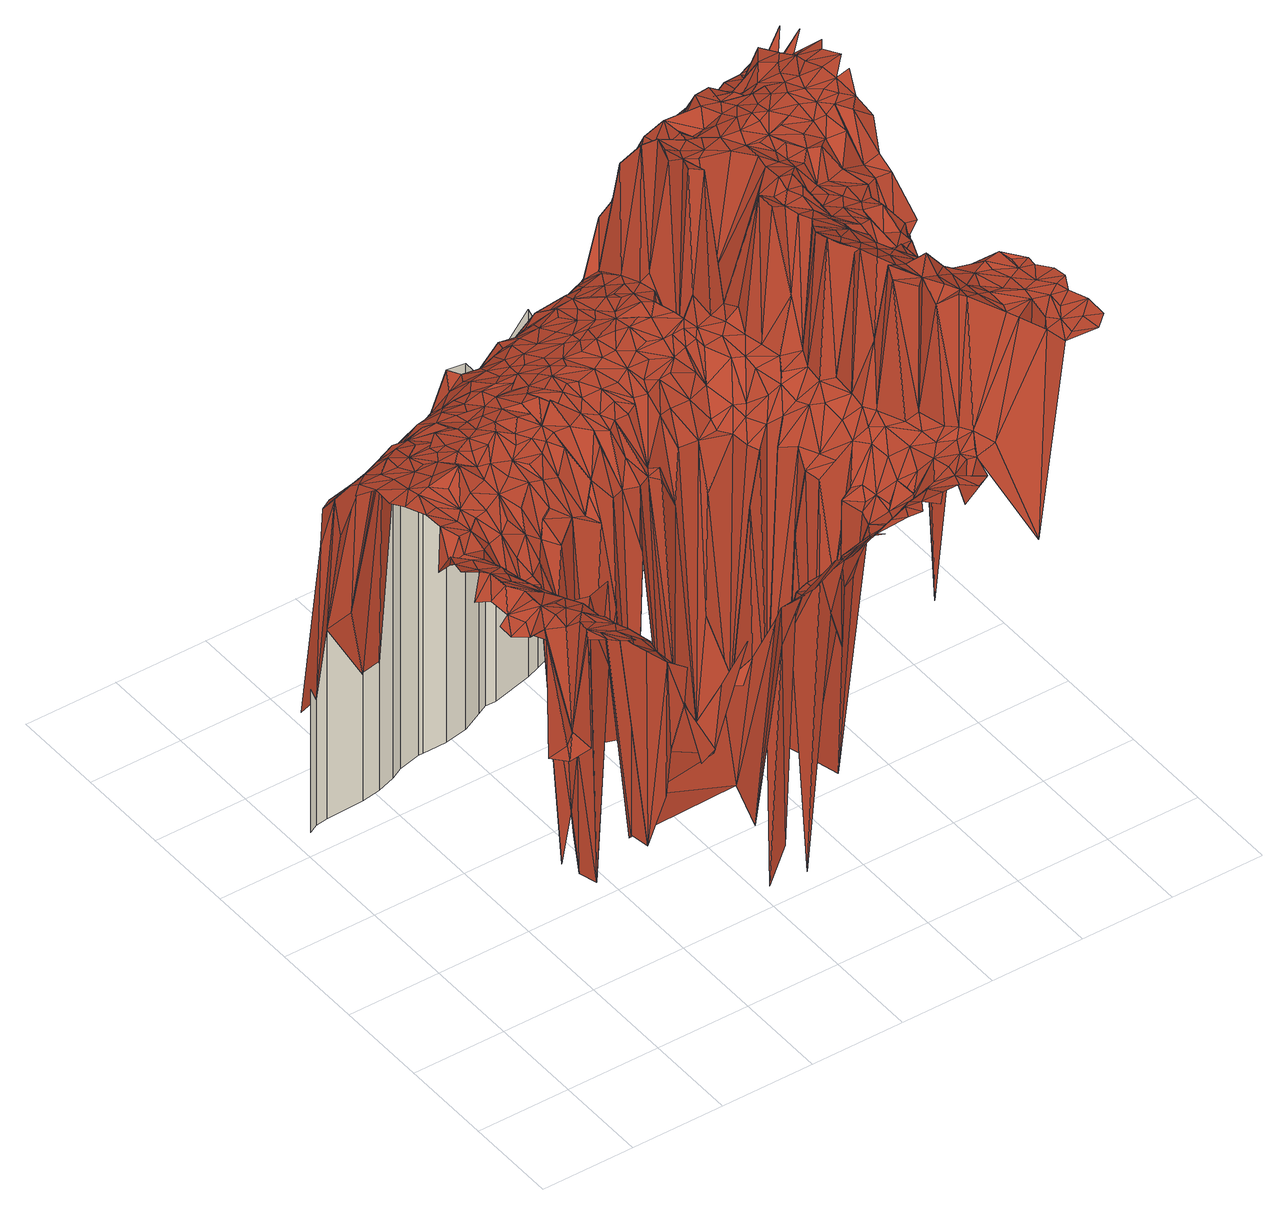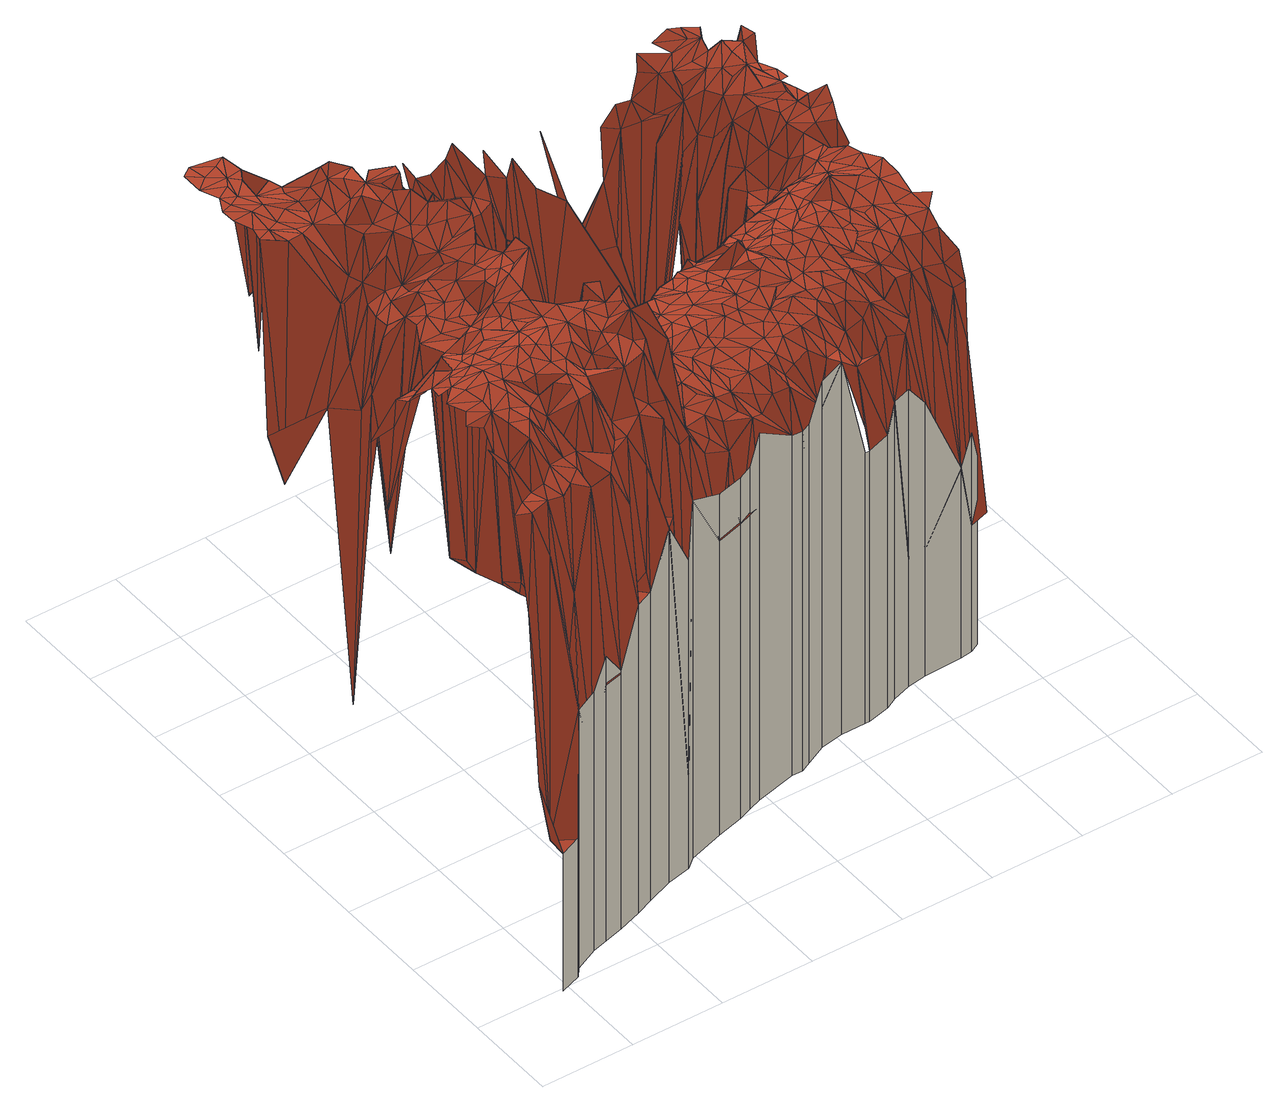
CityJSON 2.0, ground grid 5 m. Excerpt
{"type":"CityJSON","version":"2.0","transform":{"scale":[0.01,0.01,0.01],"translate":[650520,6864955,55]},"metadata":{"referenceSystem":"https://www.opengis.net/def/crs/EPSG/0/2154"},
"CityObjects":{
"building1":{"type":"Building","geometry":[{"type":"MultiSurface","lod":"2","boundaries":[[[0,1,2]],[[3,0,2]],[[1,4,2]],[[5,3,6]],[[7,4,1]],[[4,3,2]],[[8,5,6]],[[3,4,6]],[[9,10,11]],[[9,8,12]],[[13,4,7]],[[10,9,12]],[[4,14,6]],[[15,8,6]],[[14,16,6]],[[8,15,12]],[[17,4,13]],[[15,10,12]],[[16,15,6]],[[14,4,18]],[[10,19,20]],[[20,21,22]],[[17,13,23]],[[4,17,18]],[[10,15,24]],[[25,26,27]],[[21,28,22]],[[26,28,27]],[[29,17,23]],[[14,30,16]],[[19,10,31]],[[19,21,20]],[[10,24,31]],[[32,29,23]],[[30,15,16]],[[14,18,33]],[[24,15,31]],[[21,19,34]],[[28,21,27]],[[18,17,35]],[[17,29,36]],[[25,37,38]],[[30,14,33]],[[37,25,27]],[[15,30,39]],[[29,32,40]],[[41,21,34]],[[19,42,34]],[[43,44,38]],[[15,42,31]],[[42,19,31]],[[33,18,35]],[[36,29,40]],[[42,41,34]],[[45,15,39]],[[21,46,27]],[[37,43,38]],[[17,47,35]],[[21,41,48]],[[47,17,36]],[[42,15,45]],[[46,37,27]],[[44,43,49]],[[30,45,39]],[[46,21,48]],[[42,50,41]],[[41,50,48]],[[30,33,51]],[[47,33,35]],[[43,37,52]],[[37,46,52]],[[45,30,51]],[[53,43,52]],[[54,43,53]],[[36,55,56]],[[47,36,56]],[[43,54,49]],[[47,57,33]],[[42,58,50]],[[50,59,48]],[[58,42,45]],[[33,60,51]],[[59,46,48]],[[57,60,33]],[[61,53,52]],[[46,62,52]],[[63,64,65]],[[66,67,65]],[[55,68,56]],[[69,70,71]],[[50,58,72]],[[60,47,56]],[[47,60,57]],[[66,49,73]],[[74,54,53]],[[59,50,72]],[[54,74,49]],[[62,61,52]],[[62,46,59]],[[64,63,71]],[[75,45,51]],[[61,74,53]],[[58,45,76]],[[67,63,65]],[[67,66,77]],[[77,66,73]],[[68,78,56]],[[49,74,73]],[[60,75,51]],[[79,60,56]],[[45,75,76]],[[58,80,72]],[[78,79,56]],[[81,69,71]],[[80,59,72]],[[82,60,79]],[[83,84,85]],[[84,86,85]],[[61,62,87]],[[63,81,71]],[[88,62,59]],[[83,69,89]],[[63,67,90]],[[58,91,80]],[[92,67,77]],[[60,82,93]],[[74,61,94]],[[75,60,95]],[[92,77,73]],[[96,58,76]],[[82,79,97]],[[80,88,59]],[[74,92,73]],[[62,88,87]],[[79,78,97]],[[98,69,81]],[[94,61,87]],[[69,98,89]],[[84,83,89]],[[67,92,90]],[[86,99,100]],[[84,99,86]],[[75,96,76]],[[58,101,91]],[[102,78,103]],[[78,102,97]],[[92,74,104]],[[104,74,94]],[[95,60,105]],[[100,106,107]],[[63,90,108]],[[109,82,97]],[[110,88,80]],[[63,111,81]],[[105,60,93]],[[101,58,96]],[[88,112,87]],[[82,109,93]],[[91,101,80]],[[90,92,113]],[[100,99,106]],[[111,98,81]],[[110,80,114]],[[112,88,110]],[[111,63,108]],[[115,102,103]],[[75,95,116]],[[117,94,87]],[[102,109,97]],[[118,119,120,121]],[[122,84,89]],[[122,99,84]],[[80,101,114]],[[96,75,123]],[[117,104,94]],[[92,104,124]],[[112,117,87]],[[98,125,89]],[[98,111,126]],[[127,90,113]],[[109,105,93]],[[92,127,113]],[[75,116,123]],[[90,127,108]],[[99,128,106]],[[99,122,129]],[[112,110,130]],[[109,102,131]],[[125,98,126]],[[132,102,115]],[[99,129,128]],[[95,105,133]],[[134,92,124]],[[104,117,124]],[[135,110,114]],[[101,96,123]],[[125,122,89]],[[127,92,134]],[[102,136,131]],[[101,135,114]],[[116,95,133]],[[117,112,137]],[[102,132,136]],[[119,138,128,120]],[[105,109,139]],[[110,140,130]],[[136,109,131]],[[140,110,135]],[[141,112,130]],[[112,141,137]],[[142,101,123]],[[111,143,126]],[[109,136,139]],[[144,111,108]],[[101,142,135]],[[105,139,133]],[[122,145,129]],[[116,142,123]],[[129,145,128]],[[143,125,126]],[[127,144,108]],[[143,111,146]],[[111,144,146]],[[117,147,124]],[[148,122,125]],[[147,134,124]],[[149,117,137]],[[122,148,145]],[[140,150,130]],[[142,150,135]],[[150,141,130]],[[117,151,147]],[[141,149,137]],[[127,134,152]],[[150,140,135]],[[117,149,151]],[[145,153,128]],[[144,143,146]],[[132,154,136]],[[144,127,155]],[[125,143,156]],[[136,154,139]],[[157,132,158]],[[148,125,156]],[[145,148,153]],[[134,147,152]],[[141,150,159]],[[149,141,159]],[[143,144,160]],[[127,161,155]],[[151,149,147]],[[161,127,152]],[[154,132,157]],[[162,144,155]],[[143,163,156]],[[128,153,164]],[[143,160,165]],[[150,142,166]],[[138,167,168,128]],[[144,162,160]],[[139,169,133]],[[142,116,170]],[[153,148,171]],[[147,149,172]],[[139,154,173]],[[174,148,156]],[[161,162,155]],[[175,143,165]],[[163,143,175]],[[150,176,159]],[[177,149,159]],[[147,178,152]],[[148,174,179]],[[148,179,171]],[[163,174,156]],[[160,180,165]],[[149,177,172]],[[178,161,152]],[[160,162,180]],[[176,177,159]],[[162,161,181]],[[176,150,166]],[[182,147,172]],[[178,147,183]],[[169,139,173]],[[174,163,175]],[[184,153,171]],[[142,170,166]],[[154,185,173]],[[153,184,164]],[[180,186,165]],[[147,182,183]],[[186,175,165]],[[162,187,180]],[[162,181,187]],[[177,182,172]],[[181,161,188]],[[161,178,188]],[[177,176,189]],[[186,174,175]],[[179,174,190]],[[179,190,171]],[[191,177,189]],[[187,186,180]],[[192,178,183]],[[170,176,166]],[[177,191,193]],[[187,181,188]],[[182,177,193]],[[189,176,194]],[[190,174,195]],[[196,174,186]],[[182,192,183]],[[197,198,173]],[[167,199,200,168]],[[184,201,164]],[[186,187,202]],[[174,203,195]],[[204,184,171]],[[190,204,171]],[[176,170,194]],[[203,174,196]],[[198,169,173]],[[178,205,188]],[[192,205,178]],[[196,186,202]],[[206,191,189]],[[203,190,195]],[[205,187,188]],[[207,192,182]],[[207,182,193]],[[187,208,202]],[[191,206,193]],[[203,196,202]],[[205,208,187]],[[206,189,194]],[[203,204,190]],[[192,207,209]],[[184,204,210]],[[211,201,184]],[[212,203,202]],[[208,212,202]],[[206,207,193]],[[211,184,210]],[[205,192,213]],[[198,214,169]],[[170,215,194]],[[216,192,209]],[[199,217,218,200]],[[204,203,219]],[[207,216,209]],[[203,212,220]],[[215,206,194]],[[205,221,208]],[[213,192,222]],[[219,203,220]],[[207,206,223]],[[224,205,213]],[[204,225,210]],[[212,208,226]],[[214,227,169]],[[216,207,223]],[[208,221,226]],[[192,216,222]],[[215,170,228]],[[221,205,224]],[[225,211,210]],[[229,204,219]],[[204,230,225]],[[224,213,222]],[[231,219,220]],[[204,229,230]],[[206,232,223]],[[206,215,233]],[[212,234,220]],[[234,212,226]],[[221,224,235]],[[211,225,236]],[[217,237,236,218]],[[232,206,233]],[[219,231,238]],[[239,216,223]],[[234,231,220]],[[227,214,240]],[[229,219,238]],[[221,241,226]],[[242,215,228]],[[216,239,222]],[[225,230,243]],[[223,232,244]],[[245,224,222]],[[221,235,241]],[[230,229,246]],[[239,223,244]],[[231,234,238]],[[224,245,235]],[[241,234,226]],[[233,215,247]],[[232,233,248]],[[215,242,247]],[[229,238,249]],[[239,245,222]],[[230,246,243]],[[225,250,236]],[[251,227,240]],[[246,229,249]],[[227,251,252]],[[253,232,248]],[[235,254,241]],[[232,253,244]],[[250,225,243]],[[233,253,248]],[[255,239,244]],[[238,234,256]],[[245,254,235]],[[245,239,255]],[[257,234,241]],[[238,258,249]],[[237,259,260,236]],[[253,233,247]],[[261,240,262]],[[241,254,263]],[[258,246,249]],[[253,255,244]],[[258,238,256]],[[257,241,263]],[[261,251,240]],[[246,250,243]],[[250,260,236]],[[254,245,263]],[[234,257,256]],[[252,251,264]],[[247,242,265]],[[245,255,266]],[[245,267,263]],[[255,253,266]],[[268,253,247]],[[258,269,246]],[[270,250,246]],[[271,257,263]],[[272,245,266]],[[273,251,261]],[[251,274,264]],[[260,250,275]],[[259,276,277,260]],[[278,258,256]],[[268,247,265]],[[269,270,246]],[[245,272,279]],[[267,271,263]],[[267,245,279]],[[257,280,256]],[[281,253,268]],[[258,278,269]],[[251,273,274]],[[266,253,282]],[[273,261,283]],[[257,271,284]],[[253,281,282]],[[250,285,275]],[[257,284,286]],[[280,257,286]],[[280,278,256]],[[261,287,283]],[[271,267,279]],[[285,250,270]],[[288,272,266]],[[270,269,289]],[[290,268,265]],[[274,273,291]],[[290,281,268]],[[276,292,285,277]],[[278,293,269]],[[272,288,279]],[[294,290,265]],[[273,283,295]],[[291,273,295]],[[269,296,289]],[[284,271,297]],[[288,266,282]],[[281,290,282]],[[298,270,289]],[[299,271,279]],[[283,287,300]],[[293,296,269]],[[271,299,297]],[[298,285,270]],[[284,301,286]],[[301,280,286]],[[280,301,278]],[[290,294,302]],[[278,301,293]],[[296,298,289]],[[288,299,279]],[[290,303,282]],[[303,288,282]],[[283,304,295]],[[305,283,300]],[[304,291,295]],[[294,306,302]],[[306,290,302]],[[307,284,297]],[[303,290,308]],[[309,296,293]],[[305,304,283]],[[298,296,310]],[[311,301,284]],[[290,306,308]],[[288,303,312]],[[299,307,297]],[[299,288,313]],[[301,309,293]],[[304,314,291]],[[306,294,315]],[[307,311,284]],[[288,312,313]],[[298,316,285]],[[310,296,317]],[[292,318,319,285]],[[320,299,313]],[[321,303,308]],[[303,321,312]],[[322,305,300]],[[296,309,317]],[[320,307,299]],[[323,298,310]],[[309,301,324]],[[308,306,325]],[[322,304,305]],[[326,322,300]],[[323,316,298]],[[327,301,311]],[[325,306,315]],[[321,308,325]],[[328,320,313]],[[307,320,328]],[[301,327,324]],[[307,327,311]],[[304,329,314]],[[312,330,313]],[[312,321,331]],[[332,310,317]],[[322,329,304]],[[323,310,332]],[[333,309,324]],[[309,333,317]],[[321,325,334]],[[330,328,313]],[[314,329,335]],[[336,325,315]],[[327,307,337]],[[316,323,332]],[[330,312,331]],[[321,334,338]],[[321,338,331]],[[322,326,339]],[[324,327,340]],[[307,328,341]],[[333,324,340]],[[342,332,317]],[[337,307,341]],[[343,325,344]],[[329,322,345]],[[325,343,346]],[[334,325,346]],[[333,342,317]],[[347,322,339]],[[325,336,344]],[[348,316,332]],[[349,327,337]],[[318,350,351,319]],[[341,328,330]],[[329,352,335]],[[322,347,345]],[[327,349,340]],[[338,334,353]],[[338,353,331]],[[353,330,331]],[[342,348,332]],[[349,337,341]],[[316,354,355]],[[354,316,348]],[[353,334,356]],[[357,347,339]],[[357,339,358]],[[329,345,359]],[[330,353,356]],[[352,329,359]],[[342,333,360]],[[361,343,344]],[[343,361,346]],[[361,334,346]],[[341,330,362]],[[363,333,340]],[[362,330,356]],[[349,363,340]],[[345,347,364]],[[334,365,356]],[[336,366,344]],[[348,342,367]],[[347,357,364]],[[333,363,360]],[[342,360,367]],[[368,349,341]],[[334,361,369]],[[354,348,367]],[[350,370,371,351]],[[365,334,369]],[[355,354,371]],[[349,368,372]],[[345,373,359]],[[373,352,359]],[[366,361,344]],[[374,341,362]],[[375,349,372]],[[374,362,356]],[[352,376,335]],[[349,375,363]],[[377,357,378]],[[379,354,367]],[[374,368,341]],[[354,380,371]],[[365,374,356]],[[345,364,381]],[[360,382,367]],[[364,357,383]],[[384,357,377]],[[370,385,386,371]],[[363,387,360]],[[373,345,381]],[[354,379,380]],[[361,388,369]],[[368,389,372]],[[366,388,361]],[[390,366,336]],[[382,379,367]],[[382,360,391]],[[360,387,391]],[[374,365,392]],[[389,375,372]],[[384,377,378]],[[376,352,373]],[[375,387,363]],[[357,384,383]],[[368,374,393]],[[394,365,369]],[[369,388,395]],[[389,368,393]],[[365,394,392]],[[396,364,383]],[[364,396,381]],[[394,369,395]],[[397,384,378]],[[379,398,380]],[[399,390,336]],[[366,400,388]],[[379,382,401]],[[387,375,402]],[[374,392,403]],[[375,389,402]],[[374,404,393]],[[373,381,405]],[[400,366,406]],[[407,373,405]],[[388,400,395]],[[408,373,407]],[[398,379,401]],[[366,390,406]],[[409,382,391]],[[387,409,391]],[[410,389,393]],[[384,411,383]],[[384,397,412]],[[404,374,403]],[[411,396,383]],[[376,373,408]],[[381,396,405]],[[398,413,380]],[[411,384,412]],[[414,400,406]],[[415,387,402]],[[416,394,395]],[[382,409,417]],[[382,418,401]],[[394,419,392]],[[385,420,421,386]],[[408,407,405]],[[400,416,395]],[[387,415,409]],[[389,422,402]],[[418,382,417]],[[423,414,406]],[[404,424,393]],[[392,419,403]],[[424,410,393]],[[390,423,406]],[[396,411,425]],[[418,398,401]],[[396,425,405]],[[410,422,389]],[[426,394,416]],[[380,413,427]],[[390,399,428]],[[376,408,429]],[[430,408,405]],[[419,394,426]],[[399,376,431]],[[409,418,417]],[[419,404,403]],[[414,432,400]],[[390,433,423]],[[412,434,435]],[[422,415,402]],[[428,399,436]],[[418,413,398]],[[437,411,412]],[[438,390,428]],[[439,408,430]],[[390,438,433]],[[424,404,440]],[[441,376,429]],[[423,432,414]],[[411,437,425]],[[415,442,409]],[[400,443,416]],[[425,444,405]],[[445,399,431]],[[376,445,431]],[[438,428,436]],[[442,418,409]],[[424,422,410]],[[408,446,429]],[[433,447,423]],[[399,445,436]],[[432,448,400]],[[404,449,440]],[[448,443,400]],[[437,412,435]],[[450,430,405]],[[451,426,416]],[[439,446,408]],[[439,430,452]],[[438,447,433]],[[413,418,453]],[[454,441,429]],[[404,419,449]],[[441,445,376]],[[415,422,455]],[[442,415,455]],[[423,447,456]],[[432,423,456]],[[451,419,426]],[[446,454,429]],[[444,450,405]],[[449,424,440]],[[457,418,442]],[[418,457,453]],[[422,424,458]],[[430,450,452]],[[459,444,425]],[[460,438,436]],[[437,459,425]],[[461,439,452]],[[422,462,455]],[[443,463,416]],[[457,442,455]],[[413,453,464]],[[445,460,436]],[[463,451,416]],[[461,446,439]],[[438,465,447]],[[466,437,435]],[[447,465,456]],[[467,432,456]],[[445,441,468]],[[420,469,470,421]],[[438,460,471]],[[432,472,448]],[[427,413,473]],[[474,424,449]],[[472,443,448]],[[424,474,458]],[[475,450,444]],[[450,461,452]],[[474,422,458]],[[451,476,419]],[[419,477,449]],[[453,457,464]],[[462,478,455]],[[479,441,454]],[[480,438,471]],[[459,437,481]],[[478,457,455]],[[465,467,456]],[[482,445,468]],[[460,445,482]],[[462,422,483]],[[444,459,484]],[[472,463,443]],[[485,475,444]],[[476,477,419]],[[472,432,467]],[[446,479,454]],[[465,438,480]],[[451,463,476]],[[486,413,464]],[[437,487,481]],[[487,437,466]],[[485,450,475]],[[485,444,484]],[[441,479,468]],[[422,474,483]],[[457,478,488]],[[413,486,473]],[[461,489,446]],[[490,478,462]],[[489,461,450]],[[491,472,467]],[[487,466,492]],[[479,482,468]],[[460,493,471]],[[457,494,464]],[[495,485,484]],[[496,459,481]],[[463,497,476]],[[467,465,498]],[[469,499,500,470]],[[450,485,501]],[[459,496,484]],[[502,474,449]],[[493,460,482]],[[457,488,503]],[[472,504,463]],[[477,502,449]],[[505,477,476]],[[489,479,446]],[[487,506,481]],[[507,495,484]],[[491,467,498]],[[493,480,471]],[[508,490,462]],[[507,485,495]],[[489,450,501]],[[497,463,509]],[[508,462,483]],[[472,491,504]],[[510,478,490]],[[463,504,509]],[[488,478,503]],[[494,486,464]],[[506,496,481]],[[511,487,492]],[[494,457,503]],[[512,465,480]],[[497,505,476]],[[482,479,513]],[[474,514,483]],[[496,507,484]],[[465,512,498]],[[485,515,501]],[[516,493,482]],[[515,485,507]],[[505,502,477]],[[517,514,474]],[[516,482,513]],[[518,491,498]],[[487,511,519]],[[508,510,490]],[[480,493,520]],[[478,510,521]],[[502,517,474]],[[479,489,522]],[[512,480,520]],[[486,523,473]],[[486,494,524]],[[514,508,483]],[[525,497,509]],[[491,526,504]],[[515,507,496]],[[527,487,519]],[[525,505,497]],[[506,487,528]],[[529,489,501]],[[526,491,518]],[[478,521,503]],[[512,518,498]],[[515,529,501]],[[489,529,522]],[[504,530,509]],[[525,502,505]],[[479,531,513]],[[510,508,521]],[[496,506,528]],[[531,479,522]],[[530,525,509]],[[528,487,527]],[[532,514,517]],[[508,514,533]],[[534,515,496]],[[493,535,520]],[[511,536,519]],[[537,494,503]],[[538,486,524]],[[504,526,530]],[[494,537,524]],[[535,493,516]],[[502,532,517]],[[523,486,539]],[[523,539,473]],[[499,540,541,500]],[[542,516,513]],[[514,532,533]],[[543,512,520]],[[529,544,522]],[[536,527,519]],[[529,515,545]],[[518,512,546]],[[508,547,521]],[[544,531,522]],[[526,518,546]],[[486,538,539]],[[512,548,546]],[[531,542,513]],[[521,549,503]],[[515,534,545]],[[547,508,533]],[[548,512,543]],[[550,496,528]],[[550,534,496]],[[542,535,516]],[[535,543,520]],[[536,528,527]],[[549,537,503]],[[544,529,551]],[[537,538,524]],[[551,529,545]],[[552,525,530]],[[530,526,553]],[[502,525,554]],[[532,502,555]],[[547,549,521]],[[556,526,546]],[[536,557,528]],[[526,556,553]],[[525,552,558]],[[532,555,533]],[[531,544,559]],[[552,530,553]],[[535,542,560]],[[555,547,533]],[[534,561,545]],[[525,558,554]],[[562,544,551]],[[542,531,559]],[[548,563,546]],[[564,538,537]],[[563,548,543]],[[549,564,537]],[[565,551,545]],[[555,502,554]],[[557,566,528]],[[550,567,534]],[[535,568,543]],[[566,550,528]],[[547,555,569]],[[536,566,557]],[[568,535,560]],[[547,570,549]],[[567,561,534]],[[565,562,551]],[[561,565,545]],[[571,544,562]],[[542,572,560]],[[573,556,546]],[[570,547,569]],[[544,571,559]],[[552,553,574]],[[564,549,575]],[[539,538,576]],[[566,536,577]],[[558,552,578]],[[577,536,579]],[[556,580,553]],[[563,573,546]],[[566,567,550]],[[569,555,581]],[[568,582,543]],[[538,564,576]],[[582,563,543]],[[583,542,559]],[[549,570,575]],[[584,565,561]],[[562,565,585]],[[542,583,572]],[[556,573,586]],[[567,584,561]],[[578,552,574]],[[587,555,554]],[[583,568,560]],[[558,588,554]],[[553,580,574]],[[572,583,560]],[[589,582,568]],[[580,556,586]],[[588,558,578]],[[540,590,591,541]],[[583,589,568]],[[592,569,581]],[[571,593,559]],[[563,582,594]],[[595,571,562]],[[555,596,581]],[[592,570,569]],[[597,583,559]],[[588,587,554]],[[595,562,585]],[[580,578,574]],[[587,596,555]],[[595,565,584]],[[598,564,575]],[[584,567,599]],[[565,595,585]],[[593,597,559]],[[591,539,576]],[[567,566,600]],[[582,589,601]],[[573,563,602]],[[570,592,575]],[[573,603,586]],[[564,598,576]],[[593,571,604]],[[596,605,581]],[[605,592,581]],[[606,563,594]],[[571,595,604]],[[603,580,586]],[[596,587,588]],[[567,600,599]],[[583,607,589]],[[582,608,594]],[[563,606,602]],[[592,598,575]],[[603,573,602]],[[589,607,601]],[[608,582,601]],[[609,595,584]],[[595,593,604]],[[610,566,577]],[[588,578,611]],[[612,584,599]],[[613,583,597]],[[614,577,579]],[[593,615,597]],[[580,603,616]],[[612,609,584]],[[605,596,617]],[[593,595,618]],[[596,588,611]],[[592,605,617]],[[619,591,576]],[[598,619,576]],[[592,620,598]],[[580,621,578]],[[566,622,600]],[[615,613,597]],[[613,607,583]],[[600,612,599]],[[615,593,618]],[[623,596,611]],[[620,592,624]],[[625,606,594]],[[626,595,609]],[[627,580,616]],[[608,625,594]],[[598,628,619]],[[596,623,629]],[[630,603,602]],[[620,631,598]],[[596,629,617]],[[603,632,616]],[[606,630,602]],[[625,608,601]],[[607,625,601]],[[595,633,618]],[[591,619,634]],[[578,621,611]],[[590,635,636,591]],[[592,637,624]],[[598,631,628]],[[612,626,609]],[[631,620,624]],[[622,566,610]],[[638,592,617]],[[612,600,639]],[[595,626,633]],[[640,614,579]],[[614,610,577]],[[637,592,638]],[[607,613,641]],[[642,615,618]],[[643,623,611]],[[632,603,644]],[[628,645,619]],[[603,630,644]],[[630,606,646]],[[613,615,647]],[[580,627,621]],[[606,625,646]],[[632,627,616]],[[619,645,634]],[[600,622,639]],[[623,643,629]],[[625,607,641]],[[629,638,617]],[[631,645,628]],[[633,642,618]],[[648,612,639]],[[626,612,649]],[[613,647,641]],[[647,615,642]],[[612,648,649]],[[645,650,634]],[[651,631,624]],[[637,651,624]],[[625,652,646]],[[626,653,633]],[[637,638,654]],[[655,643,611]],[[645,631,656]],[[657,625,641]],[[658,630,646]],[[638,629,659]],[[621,655,611]],[[630,658,644]],[[660,632,644]],[[622,661,639]],[[650,645,662]],[[627,632,663]],[[664,648,639]],[[653,642,633]],[[650,665,634]],[[635,666,665,636]],[[653,626,649]],[[643,667,629]],[[610,614,668]],[[647,642,669]],[[661,664,639]],[[629,667,659]],[[647,670,641]],[[651,637,654]],[[631,651,656]],[[632,660,663]],[[658,660,644]],[[625,670,652]],[[645,671,662]],[[652,672,646]],[[673,650,662]],[[670,625,657]],[[670,657,641]],[[614,674,668]],[[642,653,669]],[[638,675,654]],[[671,645,656]],[[672,658,646]],[[648,664,676]],[[675,638,659]],[[677,614,640]],[[678,622,610]],[[679,647,669]],[[678,610,668]],[[648,680,649]],[[627,681,621]],[[671,673,662]],[[650,673,665]],[[661,622,678]],[[670,647,682]],[[683,643,655]],[[684,651,654]],[[677,640,685]],[[675,684,654]],[[643,683,667]],[[647,679,682]],[[660,658,686]],[[680,648,676]],[[667,675,659]],[[621,687,655]],[[677,674,614]],[[681,627,663]],[[651,671,656]],[[670,672,652]],[[664,661,678]],[[680,653,649]],[[674,678,668]],[[640,688,685]],[[676,664,689]],[[660,690,663]],[[658,672,691]],[[651,684,692]],[[687,683,655]],[[673,693,665]],[[684,675,692]],[[671,693,673]],[[681,687,621]],[[690,660,686]],[[653,694,669]],[[675,667,695]],[[658,696,686]],[[672,670,697]],[[680,676,689]],[[667,683,698]],[[696,658,691]],[[699,679,669]],[[664,700,689]],[[701,670,682]],[[700,664,678]],[[690,681,663]],[[702,677,685]],[[680,694,653]],[[679,699,682]],[[677,703,674]],[[704,672,697]],[[705,651,692]],[[706,683,687]],[[675,705,692]],[[672,704,691]],[[671,651,707]],[[670,708,697]],[[694,699,669]],[[688,702,685]],[[703,678,674]],[[705,675,695]],[[693,671,709]],[[693,710,665]],[[699,701,682]],[[681,711,687]],[[712,690,686]],[[683,706,713]],[[714,680,689]],[[667,715,695]],[[666,716,717,665]],[[670,701,708]],[[715,667,698]],[[704,696,691]],[[711,706,687]],[[703,677,718]],[[708,704,697]],[[700,714,689]],[[703,700,678]],[[683,719,698]],[[690,720,681]],[[696,721,686]],[[719,683,713]],[[694,680,722]],[[651,705,723]],[[680,714,724]],[[709,671,707]],[[693,709,725]],[[722,680,724]],[[721,712,686]],[[711,681,726]],[[693,725,710]],[[704,727,696]],[[677,728,718]],[[720,690,712]],[[728,677,702]],[[701,699,729]],[[730,705,695]],[[731,702,688]],[[707,651,723]],[[681,720,726]],[[706,719,713]],[[714,700,732]],[[704,708,733]],[[706,711,734]],[[735,699,694]],[[715,730,695]],[[736,703,718]],[[727,704,733]],[[700,703,737]],[[727,738,696]],[[719,739,698]],[[721,720,712]],[[735,694,722]],[[708,701,740]],[[738,721,696]],[[700,737,732]],[[719,706,734]],[[705,730,723]],[[741,715,698]],[[714,742,724]],[[740,701,729]],[[731,728,702]],[[742,722,724]],[[709,743,725]],[[744,711,726]],[[699,735,745]],[[725,743,710]],[[739,741,698]],[[728,736,718]],[[742,714,732]],[[709,707,746]],[[703,736,737]],[[720,744,726]],[[711,744,734]],[[699,747,729]],[[708,748,733]],[[699,745,747]],[[720,721,749]],[[750,727,733]],[[751,735,722]],[[742,751,722]],[[752,730,715]],[[750,738,727]],[[744,719,734]],[[753,707,723]],[[730,754,723]],[[748,708,740]],[[721,738,749]],[[755,720,749]],[[707,753,746]],[[716,756,757,717]],[[743,709,758]],[[710,743,757]],[[741,752,715]],[[719,759,739]],[[737,760,732]],[[761,709,746]],[[762,742,732]],[[745,735,747]],[[720,755,763]],[[754,730,752]],[[736,760,737]],[[744,720,763]],[[754,753,723]],[[748,750,733]],[[764,740,729]],[[751,742,765]],[[759,741,739]],[[719,744,766]],[[709,761,758]],[[738,750,767]],[[768,762,732]],[[769,719,766]],[[760,768,732]],[[747,764,729]],[[753,761,746]],[[743,758,757]],[[735,751,770]],[[742,771,765]],[[719,769,772]],[[752,741,773]],[[771,742,762]],[[747,735,774]],[[771,751,765]],[[759,719,772]],[[738,775,749]],[[741,759,773]],[[776,748,740]],[[738,767,775]],[[774,735,770]],[[753,754,777]],[[775,755,749]],[[750,748,778]],[[764,776,740]],[[751,771,770]],[[754,779,777]],[[754,752,780]],[[779,754,781]],[[755,782,763]],[[764,747,774]],[[767,750,783]],[[753,784,761]],[[748,776,778]],[[758,785,757]],[[780,752,773]],[[786,744,763]],[[744,786,766]],[[775,782,755]],[[761,785,758]],[[784,753,777]],[[787,769,766]],[[788,750,778]],[[775,767,783]],[[759,789,773]],[[764,774,790]],[[776,764,788]],[[771,791,770]],[[769,787,772]],[[791,774,770]],[[754,792,781]],[[756,793,794,757]],[[792,754,780]],[[776,788,778]],[[782,786,763]],[[750,795,783]],[[796,759,772]],[[795,750,788]],[[785,797,757]],[[788,764,790]],[[779,798,777]],[[789,780,773]],[[784,799,761]],[[798,779,781]],[[761,799,785]],[[786,787,766]],[[799,784,777]],[[789,759,800]],[[795,775,783]],[[782,775,801]],[[759,796,800]],[[787,796,772]],[[802,799,777]],[[795,803,775]],[[798,802,777]],[[792,798,781]],[[780,789,804]],[[786,782,805]],[[775,803,801]],[[792,780,804]],[[785,799,806]],[[787,786,807]],[[798,799,802]],[[785,808,797]],[[809,782,801]],[[810,796,787]],[[795,811,803]],[[812,789,800]],[[786,805,807]],[[808,785,806]],[[789,812,804]],[[805,782,813]],[[795,788,814]],[[798,792,815]],[[812,792,804]],[[803,811,801]],[[796,810,800]],[[799,816,806]],[[799,798,817]],[[808,818,797]],[[810,787,807]],[[819,788,790]],[[797,818,820]],[[793,821,822,794]],[[782,809,813]],[[792,812,815]],[[816,799,817]],[[811,809,801]],[[810,823,800]],[[816,808,806]],[[823,812,800]],[[798,815,824]],[[817,798,824]],[[811,795,814]],[[818,808,820]],[[805,825,807]],[[825,810,807]],[[809,811,826]],[[815,812,827]],[[825,805,813]],[[788,819,814]],[[816,817,828]],[[808,816,829]],[[812,823,830]],[[823,810,831]],[[811,814,826]],[[815,832,824]],[[832,817,824]],[[827,812,830]],[[808,833,820]],[[809,834,813]],[[834,809,826]],[[816,828,829]],[[815,827,835]],[[836,810,825]],[[821,837,838,822]],[[839,825,813]],[[817,832,828]],[[810,836,831]],[[832,815,835]],[[808,829,840]],[[841,839,813]],[[823,842,830]],[[834,841,813]],[[814,843,826]],[[844,823,831]],[[833,808,840]],[[843,834,826]],[[845,827,830]],[[828,846,829]],[[847,825,839]],[[847,836,825]],[[827,845,835]],[[823,844,842]],[[832,848,828]],[[836,844,831]],[[829,846,840]],[[849,832,835]],[[839,841,850]],[[842,851,830]],[[846,828,852]],[[851,845,830]],[[828,848,852]],[[849,848,832]],[[847,839,850]],[[836,847,844]],[[845,849,835]],[[853,833,840]],[[837,854,853,838]],[[846,855,840]],[[855,846,852]],[[855,856,840]],[[848,857,852]],[[844,847,858]],[[856,853,840]],[[859,848,849]],[[860,851,842]],[[844,860,842]],[[845,851,861]],[[845,859,849]],[[857,855,852]],[[857,848,862]],[[851,860,861]],[[848,859,862]],[[856,855,863]],[[853,856,863]],[[859,845,864]],[[864,845,865]],[[854,866,867,853]],[[855,857,868]],[[845,869,865]],[[869,845,861]],[[855,870,863]],[[853,871,872]],[[873,857,862]],[[870,855,868]],[[871,853,863]],[[857,873,868]],[[862,859,874]],[[859,864,874]],[[866,875,876,867]],[[870,871,863]],[[871,876,872]],[[877,870,868]],[[873,877,868]],[[871,870,878]],[[870,877,878]],[[871,879,876]],[[871,878,879]]],"semantics":{"surfaces":[{"type":"RoofSurface"},{"type":"WallSurface"}],"values":[0,0,0,0,0,0,0,0,0,0,0,0,0,0,0,0,0,0,0,0,0,0,0,0,0,0,0,0,0,0,0,0,0,0,0,0,0,0,0,0,0,0,0,0,0,0,0,0,0,0,0,0,0,0,0,0,0,0,0,0,0,0,0,0,0,0,0,0,0,0,0,0,0,0,0,0,0,0,0,0,0,0,0,0,0,0,0,0,0,0,0,0,0,0,0,0,0,0,0,0,0,0,0,0,0,0,0,0,0,0,0,0,0,0,0,0,0,0,0,0,0,0,0,0,0,0,0,0,0,0,0,0,0,0,0,0,0,0,0,0,0,0,0,0,0,0,0,0,0,0,0,0,0,0,0,0,0,0,0,0,0,0,0,0,0,0,0,0,0,1,0,0,0,0,0,0,0,0,0,0,0,0,0,0,0,0,0,0,0,0,0,0,0,0,0,0,0,0,0,0,0,0,0,1,0,0,0,0,0,0,0,0,0,0,0,0,0,0,0,0,0,0,0,0,0,0,0,0,0,0,0,0,0,0,0,0,0,0,0,0,0,0,0,0,0,0,0,0,0,0,0,0,0,0,0,0,0,0,1,0,0,0,0,0,0,0,0,0,0,0,0,0,0,0,0,0,0,0,0,0,0,0,0,0,0,0,0,0,0,0,0,0,0,0,0,0,0,0,0,0,0,0,0,0,0,0,0,0,0,0,0,0,0,0,1,0,0,0,0,0,0,0,0,0,0,0,0,0,0,0,0,0,0,0,0,0,0,0,0,0,0,0,0,0,0,0,0,0,1,0,0,0,0,0,0,0,0,0,0,0,0,0,0,0,0,0,0,0,0,0,0,0,0,0,0,0,0,0,1,0,0,0,0,0,0,0,0,0,0,0,0,0,0,0,0,0,0,0,0,0,0,0,0,0,0,0,0,0,0,0,0,0,0,0,0,0,0,0,1,0,0,0,0,0,0,0,0,0,0,0,0,0,0,0,0,0,0,0,0,0,0,0,0,0,1,0,0,0,0,0,0,0,0,0,0,0,0,0,0,0,0,0,0,0,0,0,0,0,0,0,0,1,0,0,0,0,0,0,0,0,0,0,0,0,0,0,0,0,0,0,0,0,0,0,0,0,0,0,0,0,0,0,0,0,0,0,0,0,0,0,0,0,0,0,0,0,0,0,1,0,0,0,0,0,0,0,0,0,0,0,0,0,0,0,0,0,0,0,0,0,0,0,0,0,0,0,0,0,0,0,0,0,0,0,0,0,0,0,0,0,0,0,0,0,0,0,0,0,0,0,1,0,0,0,0,0,0,0,0,0,0,0,0,0,0,0,0,0,0,0,0,0,0,0,0,0,0,0,0,0,0,0,0,0,0,0,1,0,0,0,0,0,0,0,0,0,0,0,0,0,0,0,0,0,0,0,0,1,0,0,0,0,0,0,0,0,0,0,0,0,0,0,0,0,0,0,0,0,0,0,0,0,0,0,0,0,0,0,0,0,0,0,0,0,0,0,0,0,0,0,0,0,0,0,0,0,0,0,0,0,0,0,0,0,0,1,0,0,0,0,0,0,0,0,0,0,0,0,0,0,0,0,0,0,0,0,0,0,0,0,0,0,0,0,0,0,0,0,0,0,0,0,0,0,0,0,0,0,0,0,0,0,0,0,0,0,0,0,0,0,0,0,0,0,0,0,0,0,0,0,0,0,0,0,0,0,0,0,0,0,0,0,0,0,0,0,0,0,0,0,0,0,0,0,0,1,0,0,0,0,0,0,0,0,0,0,0,0,0,0,0,0,0,0,0,0,0,0,0,0,0,0,0,0,0,0,0,0,0,0,0,0,0,0,0,0,0,0,0,0,0,0,0,0,0,0,1,0,0,0,0,0,0,0,0,0,0,0,0,0,0,0,0,0,0,0,0,0,0,0,0,0,0,0,0,0,0,0,0,0,0,0,0,0,0,0,0,0,0,0,0,0,0,0,0,0,0,0,0,0,0,0,0,0,0,0,0,0,0,0,0,0,0,0,0,0,0,0,0,0,0,0,0,0,0,0,0,0,0,1,0,0,0,0,0,0,0,0,0,0,0,0,0,0,0,0,0,0,0,0,0,0,0,0,0,0,0,0,0,0,0,0,0,0,0,0,0,0,0,0,0,0,0,0,0,0,0,0,0,0,0,0,0,0,0,0,0,0,0,0,0,0,0,0,0,0,0,0,0,0,0,0,0,0,0,0,0,0,0,0,0,0,0,0,0,0,0,0,0,0,0,0,0,0,0,1,0,0,0,0,0,0,0,0,0,0,0,0,0,0,0,0,0,0,0,0,0,0,0,0,0,0,0,0,0,0,0,0,0,0,0,0,0,0,0,0,0,0,0,0,0,0,0,0,0,0,0,0,0,0,0,0,0,0,0,0,0,0,0,0,0,0,0,0,0,0,0,0,0,0,0,0,0,0,0,0,1,0,0,0,0,0,0,0,0,0,0,0,0,0,0,0,0,0,0,0,0,0,0,0,0,0,0,0,0,0,0,0,0,0,0,0,0,0,0,0,0,0,0,0,0,0,0,0,0,0,0,0,0,0,0,1,0,0,0,0,0,0,0,0,0,0,0,0,0,0,0,0,0,0,0,0,0,0,0,0,0,0,0,0,0,0,0,0,0,0,0,0,0,0,0,0,0,0,0,0,0,0,0,0,0,0,0,0,0,0,0,0,0,0,0,0,0,0,0,0,0,0,0,0,0,0,0,0,0,0,0,0,0,0,0,0,0,0,0,0,0,0,0,0,0,0,0,0,0,0,0,0,0,1,0,0,0,0,0,0,0,0,0,0,0,0,0,0,0,0,0,0,0,0,0,0,0,0,0,0,0,0,0,0,0,0,0,0,0,0,0,0,0,0,0,0,0,0,0,0,0,0,0,0,0,0,0,0,0,0,0,0,0,0,0,0,0,0,0,0,0,0,0,0,0,0,0,0,0,0,0,0,0,0,1,0,0,0,0,0,0,0,0,0,0,0,0,0,0,0,0,0,0,0,0,0,0,0,0,0,0,0,0,0,0,0,0,0,0,0,0,0,0,0,0,0,0,0,0,0,0,0,0,0,0,0,0,0,0,0,0,0,0,0,0,0,0,0,0,0,0,0,0,0,1,0,0,0,0,0,0,0,0,0,0,0,0,0,0,0,0,0,0,0,0,0,0,0,0,0,0,0,0,0,0,0,0,0,0,0,0,0,0,0,0,0,0,0,0,0,0,0,0,0,0,0,1,0,0,0,0,0,0,0,0,0,0,0,0,0,0,0,0,0,0,0,0,0,0,0,0,0,0,0,0,0,0,0,1,0,0,0,0,0,0,0,0,0,0,0,0,0,0,0,0,0,0,0,0,0,0,0,0,0,0,0,0,0,0,0,0,1,0,0,0,0,0,0,0,0,0,0,0,0,0,0,0,0,0,0,0,1,0,0,0,0,0,0,0,0,0,0,0,1,0,0,0,0,0,0,0,0]}}]}
},
"vertices":[
[40,205,1823],[102,129,1825],[149,214,1836],[101,306,2422],[206,252,1865],[76,375,2414],[148,384,2408],[216,119,1853],[121,461,2321],[67,530,2304],[122,634,2335],[62,610,2313],[152,537,2342],[256,204,2421],[230,332,2418],[230,525,2409],[239,427,2420],[294,264,2418],[311,341,2402],[177,728,2416],[103,738,2352],[183,857,2397],[57,801,2326],[329,152,2418],[233,594,2400],[75,975,2422],[47,892,2450],[161,922,2386],[133,869,2423],[341,225,2405],[321,465,2394],[248,679,2384],[378,117,2409],[375,414,2378],[188,777,2402],[392,329,2369],[428,227,2369],[189,1004,2374],[109,1058,2393],[312,534,2382],[464,121,2371],[241,773,2379],[330,643,2360],[171,1151,2248],[82,1115,2276],[396,574,2340],[282,909,2351],[479,302,2338],[271,842,2362],[186,1249,2403],[321,735,2352],[441,497,2340],[255,1004,2344],[216,1102,2325],[240,1175,2368],[538,104,2334],[524,255,2313],[487,385,2315],[420,684,2275],[379,905,2241],[507,426,2261],[319,1092,2306],[342,1005,2235],[213,1531,2417],[103,1522,2393],[122,1429,2426],[173,1338,2418],[220,1459,2430],[572,156,2279],[105,1760,2342],[33,1687,2358],[122,1652,2373],[395,773,2260],[293,1265,2370],[319,1198,2346],[526,559,2162],[489,633,2175],[250,1369,2401],[633,193,2169],[593,316,2146],[461,838,2120],[229,1666,2373],[559,382,2175],[103,1834,2283],[147,1937,2163],[45,1911,2176],[67,1992,2054],[414,1044,2106],[433,978,2086],[194,1839,2300],[284,1475,2433],[500,741,2091],[349,1320,2376],[641,401,2058],[398,1164,2253],[588,528,2065],[586,644,1856],[639,285,2108],[217,1752,2351],[145,2007,2062],[104,2058,1774],[592,747,1232],[709,218,2052],[675,133,2120],[392,1259,2346],[684,462,874],[154,2161,767],[45,2127,768],[351,1537,2421],[706,366,865],[503,916,2056],[325,1639,2390],[484,1040,2059],[361,1429,2414],[550,834,2046],[768,147,2039],[676,626,1770],[479,1184,2255],[106,2137,22],[154,2161,22],[154,2161,1316],[106,2137,1140],[269,1941,2204],[651,685,456],[460,1274,2346],[319,1839,2336],[300,1736,2361],[439,1458,2495],[218,2170,1144],[211,2052,1785],[560,992,2051],[755,290,1189],[790,199,1771],[719,526,795],[446,1376,2386],[619,836,790],[779,287,1441],[522,1123,2137],[218,2170,22],[743,419,1111],[608,895,443],[563,1058,2055],[631,790,446],[381,1762,2362],[437,1616,2408],[286,2035,2060],[388,1661,2387],[564,1319,2357],[343,1956,2220],[613,1184,2189],[662,1014,1457],[543,1226,2283],[552,1416,2384],[316,2118,1233],[956,201,1401],[482,1542,2430],[403,1888,2315],[941,170,1455],[865,168,1410],[636,1102,2072],[483,1685,2394],[555,1480,2414],[537,1600,2433],[462,1820,2356],[424,2179,771],[481,1741,2381],[766,1023,445],[424,2179,22],[424,2179,1639],[1111,245,1104],[885,1064,1770],[437,2071,2069],[642,1254,2282],[1007,215,1770],[484,1913,2307],[530,1766,2375],[725,1085,1792],[701,1181,2120],[631,1478,2400],[446,1981,2252],[539,1699,2398],[590,1567,2429],[736,1329,2338],[665,1389,2366],[495,2127,2045],[1051,73,2105],[573,1830,2366],[634,1650,2426],[680,1564,2425],[780,1139,2074],[539,2021,2198],[739,1222,2192],[735,1455,2380],[796,1252,2209],[858,1124,1153],[585,1940,2317],[646,1818,2369],[1079,145,1780],[1148,173,1888],[527,2195,22],[527,2195,1780],[527,2195,775],[649,1758,2400],[635,1899,2346],[632,2042,2242],[756,1612,2434],[902,1224,2120],[814,1328,2314],[707,1693,2414],[795,1405,2361],[592,2110,2067],[629,2227,1774],[725,1787,2384],[796,1513,2400],[1254,136,2090],[952,1136,809],[888,1437,2359],[629,2227,22],[629,2227,1778],[701,1953,2338],[725,1874,2364],[799,1679,2422],[893,1522,2388],[904,1335,2280],[831,1564,2414],[676,2172,2052],[792,1766,2401],[1240,278,782],[1013,1101,1772],[748,2016,2296],[697,2077,2207],[773,1861,2370],[980,1230,2086],[1033,1179,2052],[853,1830,2383],[895,1638,2433],[691,2260,1638],[691,2260,22],[812,1934,2349],[943,1481,2372],[1339,212,2065],[885,1745,2411],[1081,1125,783],[772,2173,2065],[1005,1425,2343],[977,1562,2395],[813,2104,2203],[1105,1166,1520],[1036,1280,2145],[817,2020,2307],[833,2222,2082],[1387,278,1774],[1341,336,1762],[1073,1315,2193],[964,1631,2421],[1004,1508,2376],[909,1931,2377],[930,1853,2388],[887,1987,2346],[813,2290,22],[813,2290,1624],[1436,187,2110],[1393,105,2185],[961,1699,2438],[1368,344,316],[1199,1152,253],[1097,1512,2363],[1045,1682,2446],[1173,1281,2060],[939,2061,2331],[909,2184,2200],[1029,1748,2430],[1042,1587,2497],[1473,283,2042],[1470,364,491],[837,2291,1774],[837,2291,22],[837,2291,1624],[986,1934,2380],[1116,1636,2398],[1061,1902,2372],[1168,1377,2307],[1191,1460,2331],[1538,230,2068],[1086,1814,2402],[968,2289,2227],[1011,1847,2389],[1563,105,2309],[1188,1556,2367],[960,2152,2255],[1236,1302,2063],[1502,365,1743],[968,2289,22],[1051,1990,2353],[1270,1188,1750],[1554,317,2035],[1040,2078,2330],[1121,1745,2415],[1006,2227,2226],[1180,1684,2408],[1621,134,2266],[1116,1943,2370],[1274,1237,580],[1263,1430,2313],[1632,320,2040],[1645,240,2124],[1330,1292,2044],[1205,1805,2409],[1309,1380,2167],[1128,2021,2350],[1072,2170,2266],[1176,1867,2392],[1269,1519,2342],[1248,1629,2378],[1625,409,230],[1386,1216,737],[1094,2313,2039],[1150,2089,2333],[1094,2313,22],[1094,2313,2188],[1228,1718,2411],[1313,1466,2324],[1716,251,2134],[1097,2288,2043],[1181,1984,2361],[1396,1323,2047],[1732,173,2257],[1248,1879,2394],[1283,1707,2403],[1714,352,1754],[1356,1632,2376],[1373,1554,2347],[1173,2209,2260],[1236,2064,2346],[1422,1363,2059],[1700,438,1753],[1487,1228,238],[1297,1821,2412],[1392,1473,2316],[1819,177,2278],[1275,1962,2373],[1397,1742,2398],[1242,2165,2322],[1444,1286,2033],[1507,1271,810],[1789,376,2036],[1484,1354,2039],[1786,282,2103],[1245,2240,2251],[1325,1885,2396],[1204,2367,22],[1204,2367,2026],[1776,447,1743],[1457,1509,2319],[1267,2303,2234],[1204,2367,1488],[1468,1538,2331],[1874,222,2233],[1840,105,2329],[1834,430,1441],[1325,2083,2346],[1577,1366,1764],[1455,1639,2360],[1403,1987,2376],[1891,300,2137],[1541,1528,2325],[1640,1291,469],[1306,2190,2315],[1468,1780,2405],[1573,1474,2219],[1260,2394,22],[1260,2394,2030],[1417,1865,2406],[1878,477,1738],[1539,1683,2370],[1466,1951,2388],[1947,820,450],[1926,182,2317],[1992,138,2331],[1353,2291,2228],[1317,2393,2035],[1977,417,2039],[1416,2193,2322],[2009,275,2226],[2030,217,2318],[1317,2393,22],[1317,2393,2036],[1471,2015,2375],[1628,1413,2044],[1512,1887,2419],[1845,1131,452],[1441,2096,2351],[1572,1603,2341],[1549,1786,2401],[1642,1581,2325],[1646,1502,2206],[2033,360,2109],[2062,126,2339],[1450,2345,2195],[1900,965,454],[1736,1410,2035],[1445,2278,2265],[1541,1993,2387],[1664,1691,2357],[1636,1751,2379],[2024,490,2029],[1715,1323,1069],[1956,517,1738],[1982,669,453],[1559,2098,2361],[1616,1885,2415],[2084,263,2288],[2108,195,2328],[1523,2374,2231],[1754,1359,1748],[1611,2027,2386],[1767,1517,2187],[1518,2190,2335],[1560,2258,2320],[1779,1656,2335],[1537,2446,22],[1537,2446,2195],[1677,1965,2404],[1829,1297,466],[1686,1872,2415],[2095,388,2071],[1711,1591,2323],[1537,2446,1763],[1876,1061,456],[1963,774,497],[2048,572,2031],[1924,919,1736],[1884,1349,2042],[1855,1177,1743],[2151,110,2351],[2210,177,2344],[1938,1013,528],[2209,294,2283],[1912,1122,581],[2024,700,2027],[1711,1778,2382],[2020,866,2037],[1615,2174,2347],[1852,1473,2060],[2145,499,2039],[2003,952,2039],[2098,733,2045],[1923,1195,2033],[1847,1420,2033],[1791,1758,2370],[2156,614,2053],[1848,1585,2261],[2098,619,2036],[1570,2327,2256],[2042,787,1486],[1655,2094,2373],[1898,1257,2034],[1649,2260,2332],[1759,1901,2417],[2218,415,2132],[2041,1058,2091],[2134,694,2068],[1707,2014,2396],[1882,1550,2192],[1674,2356,2270],[1994,1236,2123],[2302,177,2345],[1954,1346,2107],[2104,844,2122],[1608,2471,22],[1608,2471,2047],[1985,1141,2055],[1944,1432,2127],[1681,2500,1766],[1809,1875,2407],[2168,527,2053],[1864,1683,2336],[1846,1762,2366],[1746,2133,2382],[2178,828,2216],[2052,1193,2172],[2255,305,2294],[2079,947,2105],[1836,1991,2407],[2241,443,2134],[2228,554,2146],[1697,2435,2160],[2328,249,2335],[1712,2208,2349],[2222,741,2236],[1793,2086,2387],[1985,1383,2150],[2352,95,2368],[2132,1103,2261],[1747,2314,2314],[2235,487,2143],[2335,419,2315],[1934,1699,2340],[2048,1303,2222],[1681,2500,22],[1681,2500,2038],[2243,645,2214],[1949,1816,2372],[1812,2241,2342],[2007,1529,2309],[1914,1770,2364],[2347,319,2328],[2292,487,2213],[1855,2076,2389],[1938,1644,2330],[1793,2144,2369],[2428,131,2363],[2099,1272,2282],[2192,929,2259],[1877,1946,2419],[2309,569,2297],[2174,1039,2296],[1927,1860,2391],[2062,1417,2296],[2386,248,2136],[2113,1175,2246],[1874,2175,2368],[2242,792,2292],[1752,2506,2045],[1780,2399,2246],[1974,1748,2354],[2059,1496,2313],[2433,303,2340],[2435,359,2334],[2289,732,2313],[2042,1648,2338],[2275,891,2327],[1946,1961,1812],[1939,2028,2396],[2400,491,2327],[2220,1142,2334],[2479,289,2341],[1868,2341,2318],[1840,2443,2222],[1823,2538,1760],[1823,2538,22],[1823,2538,2040],[2283,982,2338],[2227,1244,2341],[2311,828,2329],[2390,589,2332],[2173,1388,2336],[1930,2129,2381],[2127,1307,2319],[1909,2246,2352],[2477,441,2338],[2367,687,2333],[2103,1706,2354],[2128,1592,2344],[2080,1931,2368],[2044,1991,2044],[2152,1496,2339],[2500,334,2351],[2070,1777,2358],[2370,931,2642],[2285,1106,2347],[2481,543,2350],[2389,813,3073],[2263,1334,2361],[1908,2418,2261],[2443,686,2353],[2548,411,2378],[2517,482,2369],[2300,1196,3103],[1986,2137,2400],[2019,2244,3069],[2417,886,3099],[2361,1068,3075],[2262,1423,2622],[2167,1700,2414],[1979,2354,2904],[1987,2530,2459],[2591,302,2365],[2164,1809,2361],[2662,61,1920],[2237,1639,3084],[2054,2079,3071],[2303,1287,3075],[2405,1090,3059],[2502,632,2998],[2482,736,3041],[2242,1539,3078],[2101,1995,3063],[2161,1954,3052],[2340,1150,3081],[2018,2600,22],[2018,2600,2140],[2106,2238,3066],[2480,917,3047],[2332,1347,3054],[2537,790,3031],[2143,2096,3027],[2427,984,3073],[2079,2408,2734],[2592,585,3043],[2630,572,3022],[2394,1224,3042],[2346,1485,3022],[2320,1553,3035],[2495,855,3049],[2093,2166,3061],[2376,1419,3023],[2470,1172,3008],[2427,1312,3007],[2595,702,3024],[2807,416,2919],[2238,1980,2397],[2643,644,3007],[2517,1109,2994],[2861,278,2916],[2524,1024,3009],[2320,1638,3032],[2180,2172,3004],[2543,928,3014],[2057,2552,2455],[2096,2343,2960],[2408,1821,3043],[2783,484,2916],[2198,2049,3036],[2153,2327,2965],[2509,1317,2970],[2629,804,2988],[2402,1712,3057],[2091,2492,2695],[2254,2085,3033],[2442,1502,2986],[2150,2402,2947],[2395,1637,3037],[2627,886,3065],[2076,2647,558],[2076,2647,22],[2076,2647,1843],[2195,2265,2984],[2256,2225,2995],[2715,609,2969],[2880,161,2919],[2553,1176,2968],[2633,977,2961],[2339,1998,3046],[2440,1582,3015],[2182,2486,2713],[2477,1421,2976],[2593,1080,2969],[2718,698,2962],[2715,809,2950],[2149,2629,2124],[2285,2440,2949],[2526,1381,2950],[2723,887,2939],[2271,2294,2983],[2422,1898,3045],[2235,2438,2749],[2579,1256,2941],[2529,1479,2922],[2311,2186,3011],[2487,1644,3012],[2800,530,2917],[2161,2572,2673],[2484,1724,3027],[2792,626,2932],[2204,2675,2116],[2204,2675,22],[2365,2115,3032],[2830,372,1893],[2686,983,2933],[2654,1237,2791],[2256,2515,2706],[2617,1377,2900],[2220,2624,2160],[2905,346,2922],[2339,2269,2937],[2790,699,2918],[2950,294,2922],[2922,478,2928],[2715,1069,2787],[2823,782,2923],[2542,1779,3002],[2676,1147,2914],[2431,2010,3026],[2276,2381,2953],[2942,198,2920],[2554,1585,2899],[2490,1835,3019],[3051,141,2929],[2864,624,2921],[2560,1698,2890],[2622,1456,2893],[2354,2345,2872],[2273,2598,2471],[2803,1030,2774],[2414,2214,3011],[2634,1538,2884],[2657,1291,2792],[2460,2093,3041],[2779,1105,2775],[2933,548,2932],[2732,1213,2778],[3036,244,2933],[2999,443,2937],[2687,1402,2880],[2418,2315,2915],[2537,1923,2998],[2413,2520,2746],[2748,1281,2769],[2376,2591,2689],[2343,2728,1841],[2554,1858,2986],[2637,1652,2880],[2501,1998,3017],[2941,670,2915],[2515,2196,3025],[2343,2728,22],[2343,2728,1845],[2993,357,2934],[2567,2021,3013],[2632,1736,2877],[2692,1620,2866],[2905,815,2930],[2470,2410,2965],[2904,760,2917],[2329,2671,1923],[2612,1809,2967],[2703,1483,2872],[3119,315,2946],[2807,1181,2713],[2494,2281,2995],[3117,193,2943],[3006,567,2938],[2759,1403,2764],[2611,1951,2995],[2880,1076,2681],[3079,414,2947],[3063,482,2947],[2737,1542,2861],[2573,2097,3040],[2847,1305,2742],[2575,2164,3039],[3007,697,2918],[2416,2673,1855],[2675,1878,2978],[2867,1088,2686],[2444,2588,2698],[2920,1203,2444],[2842,1381,2744],[2752,1674,2854],[2815,1482,2848],[2990,827,2935],[2572,2275,3009],[2502,2497,2953],[2544,2359,2986],[2707,1753,2856],[2439,2766,22],[2439,2766,1844],[2459,2726,2423],[2644,2129,3041],[3125,502,2950],[2495,2644,2680],[3071,664,2931],[2742,1855,2971],[2916,1284,2209],[3020,774,2913],[2715,1955,2990],[2802,1556,2846],[3118,578,2945],[2651,2045,3013],[3059,890,1571],[3081,729,2922],[2716,2068,3022],[2642,2209,3029],[2974,1104,2129],[2855,1653,2829],[2912,1357,2445],[2582,2506,2952],[2903,1430,2728],[2552,2427,2968],[2678,2303,3008],[2632,2379,2989],[2814,1790,2848],[2900,1559,2120],[2579,2610,2710],[2563,2722,2651],[2814,1924,2932],[2803,2006,2989],[2956,1421,2418],[2731,2232,3030],[2987,1322,531],[3123,848,1857],[2704,2362,2935],[2570,2813,22],[2570,2813,1550],[2947,1556,1566],[2797,2109,3022],[2570,2813,1542],[2719,2449,2878],[2654,2582,2735],[2789,2185,3041],[2910,1760,2702],[2672,2504,2768],[2940,1656,2423],[2758,2316,3005],[2913,1897,2951],[2650,2705,2460],[2881,2012,2983],[2693,2753,2656],[2989,1785,2712],[2880,2084,3009],[3015,1626,1900],[2832,2267,3027],[2979,1860,2742],[3083,1649,2424],[2785,2410,2944],[2701,2657,2705],[2731,2591,2741],[2623,2784,869],[3132,1659,2129],[2672,2840,1544],[2672,2840,22],[2672,2840,1704],[2873,2169,3034],[2771,2493,2845],[2953,2046,2989],[3035,1705,2460],[2858,2335,3018],[2817,2605,2748],[2778,2711,2691],[2902,2252,3038],[2954,2135,3016],[2856,2503,2970],[2765,2862,1201],[3081,1786,2701],[2906,2418,3000],[3003,2087,3000],[2755,2862,22],[2755,2862,1550],[3009,1983,2970],[2828,2808,2134],[3077,1876,2750],[3020,2238,3040],[3164,1703,2433],[3044,2163,3016],[2995,2402,3009],[2847,2753,2681],[3082,2064,2958],[2925,2600,2954],[2960,2486,2985],[3121,1982,2880],[2993,2331,3026],[2901,2675,2727],[2887,2925,1550],[2887,2925,22],[2930,2747,2692],[2891,2857,1858],[2968,2672,2705],[3130,2181,3018],[3022,2573,2832],[3145,2266,3036],[3101,2352,3029],[3048,2620,2790],[2981,2838,2454],[3075,2535,2891],[3069,2447,2983],[2922,2971,22],[2922,2971,844],[3053,2719,2723],[3149,2422,3013],[3046,2787,2703],[3038,2918,851],[2922,2971,834],[3096,2672,2949],[3139,2576,2976],[3035,3011,22],[3035,3011,834],[3127,2765,2712],[3100,2836,2170],[3119,2942,1227]
]}
